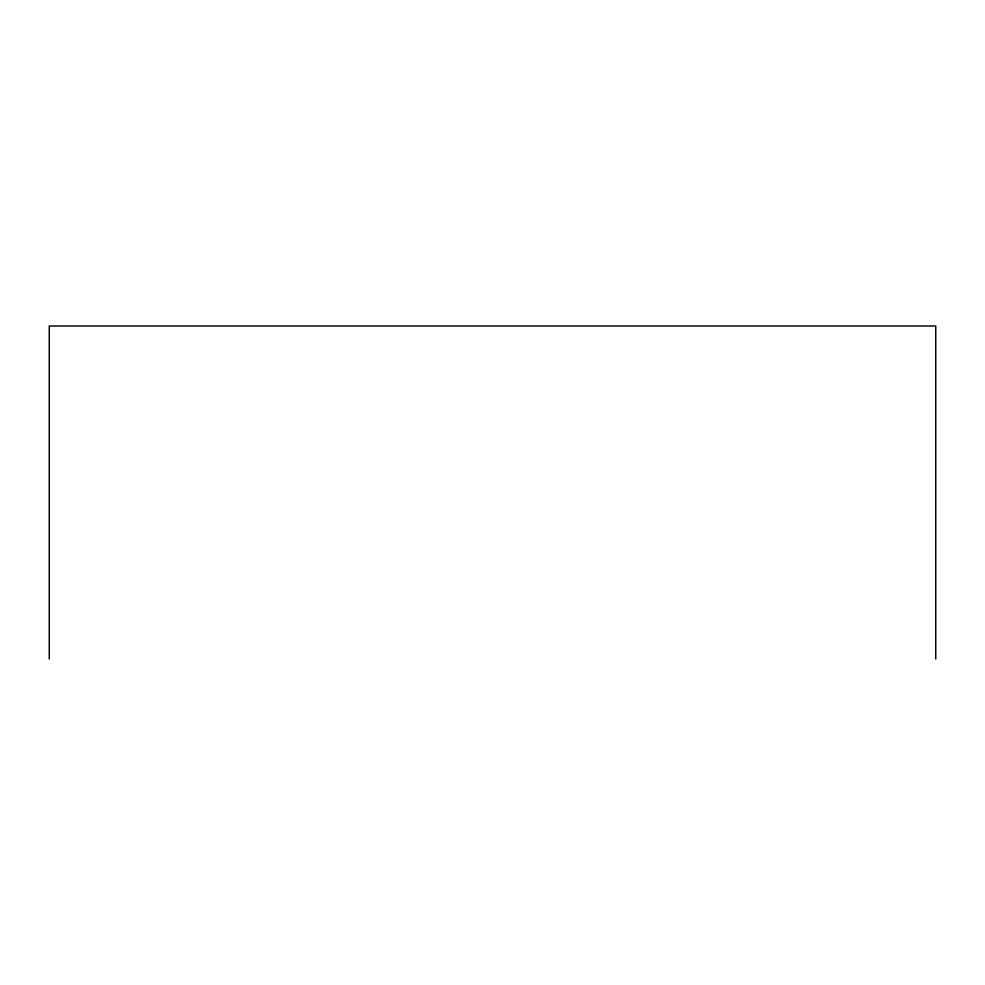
<?xml version="1.0" encoding="UTF-8"?>
<svg xmlns="http://www.w3.org/2000/svg" width="985" height="985" viewBox="0 0 985 985"><rect width="100%" height="100%" fill="white"/><g stroke="black" fill="none" stroke-linecap="round" stroke-linejoin="round"><path stroke-width="1.48" d="M935.75 659.002L935.75 325.998L49.25 325.998L49.25 659.002"/></g></svg>
